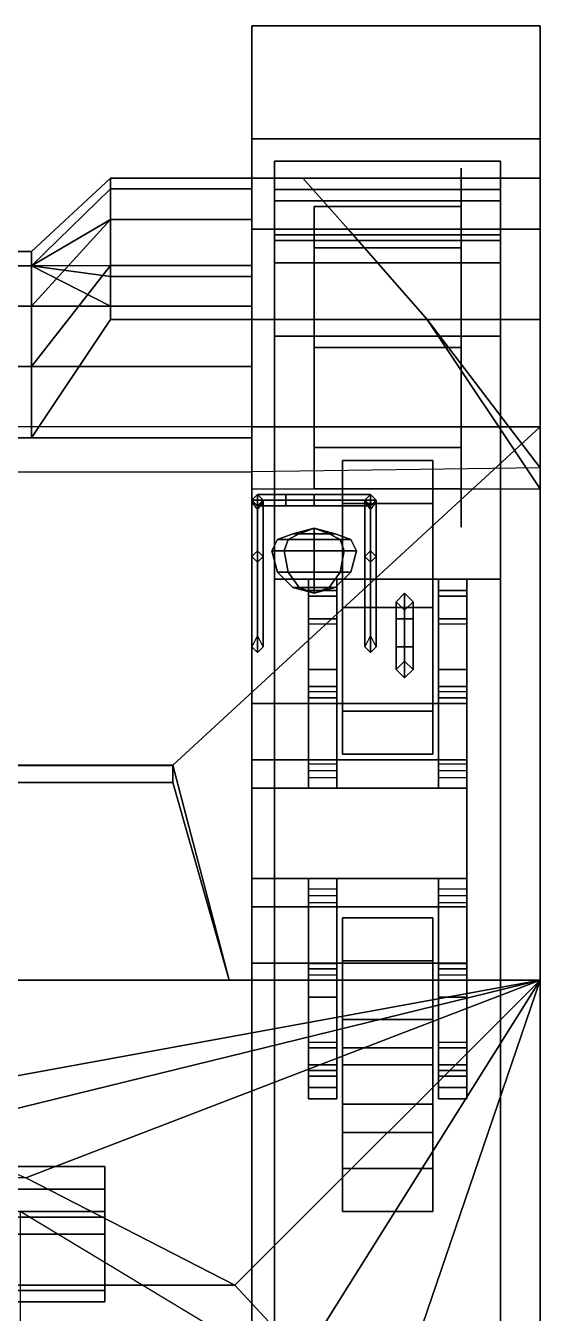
# Model space of a CAD drawing. Header units: millimetres. Extents: x -1.3 to 3, y -3.2 to 8.5.
# Drawn here: x 0.4 to 1.31, y 0.73 to 3.01 of the extents above; entities that cross this region are included whole.
import ezdxf

# ---------------------------------------------------------------- set-up
doc = ezdxf.new("R2010")
doc.units = ezdxf.units.MM
for name, color, linetype in [('bogie', 5, 'Continuous'), ('mudguards', 6, 'Continuous'), ('sleeve', 5, 'Continuous'), ('tracks', 3, 'Continuous'), ('turret', 2, 'Continuous'), ('wheels', 2, 'Continuous')]:
    doc.layers.add(name, color=color, linetype=linetype)

msp = doc.modelspace()

# ---------------------------------------------------------------- linework, layer by layer
for points in [[(0.55, 2.74, 0.72), (0.55, 2.721, 0.6243), (0.41, 2.5849, 0.6737), (0.41, 2.61, 0.8)], [(0.55, 2.721, 0.8157), (0.55, 2.74, 0.72), (0.41, 2.61, 0.8), (0.41, 2.5849, 0.9263)], [(0.8, 2.74, 0.72), (0.8, 2.721, 0.6243), (0.55, 2.721, 0.6243), (0.55, 2.74, 0.72)], [(0.8, 2.721, 0.8157), (0.8, 2.74, 0.72), (0.55, 2.74, 0.72), (0.55, 2.721, 0.8157)], [(0.8, 2.721, 0.6243), (0.8, 2.74, 0.72), (0.8, 2.721, 0.8157), (0.8, 2.6668, 0.8968)], [(0.8, 2.74, 1.13), (0.8, 2.65, 1.18), (0.97, 2.65, 1.18), (0.89, 2.74, 1.13)], [(0.89, 2.74, 1.13), (0.89, 2.74, 1.11), (0.8, 2.74, 1.11), (0.8, 2.74, 1.13)], [(0.8, 2.74, 1.11), (0.8, 2.65, 1.16), (0.8, 2.65, 1.18), (0.8, 2.74, 1.13)], [(0.89, 2.74, 1.11), (0.97, 2.65, 1.16), (0.8, 2.65, 1.16), (0.8, 2.74, 1.11)], [(0.8, 2.74, 1.11), (0.8, 2.65, 1.16), (0.8, 2.5133, 1.0333), (0.8, 2.5657, 0.9549)], [(0.8, 2.5657, 0.9549), (0.8, 2.5133, 1.0333), (0.8, 2.65, 1.16), (0.8, 2.74, 1.11)], [(0.97, 2.65, 1.18), (0.97, 2.65, 1.16), (0.89, 2.74, 1.11), (0.89, 2.74, 1.13)], [(0.55, 2.721, 0.6243), (0.55, 2.6668, 0.5432), (0.41, 2.5133, 0.5667), (0.41, 2.5849, 0.6737)], [(0.55, 2.6668, 0.8968), (0.55, 2.721, 0.8157), (0.41, 2.5849, 0.9263)], [(0.8, 2.6668, 0.8968), (0.8, 2.721, 0.8157), (0.55, 2.721, 0.8157), (0.55, 2.6668, 0.8968)], [(0.8, 2.721, 0.6243), (0.8, 2.6668, 0.5432), (0.55, 2.6668, 0.5432), (0.55, 2.721, 0.6243)], [(0.8, 2.6668, 0.5432), (0.8, 2.721, 0.6243), (0.8, 2.6668, 0.8968), (0.8, 2.5857, 0.951)], [(0.55, 2.6668, 0.5432), (0.55, 2.5857, 0.489), (0.41, 2.4063, 0.4951), (0.41, 2.5133, 0.5667)], [(0.55, 2.5857, 0.951), (0.55, 2.6668, 0.8968), (0.41, 2.5849, 0.9263)], [(0.8, 2.6668, 0.5432), (0.8, 2.5857, 0.489), (0.55, 2.5857, 0.489), (0.55, 2.6668, 0.5432)], [(0.8, 2.5857, 0.951), (0.8, 2.6668, 0.8968), (0.55, 2.6668, 0.8968), (0.55, 2.5857, 0.951)], [(0.8, 2.5857, 0.489), (0.8, 2.6668, 0.5432), (0.8, 2.5857, 0.951), (0.8, 2.5657, 0.9549)], [(1.11, 2.49, 1.21), (0.97, 2.65, 1.18), (0.8, 2.65, 1.18), (0.8, 2.49, 1.21)], [(0.8, 2.65, 1.18), (0.8, 2.65, 1.16), (0.8, 2.49, 1.19), (0.8, 2.49, 1.21)], [(0.8, 2.49, 1.19), (0.8, 2.65, 1.16), (0.97, 2.65, 1.16), (1.11, 2.49, 1.19)], [(0.8, 2.5133, 1.0333), (0.8, 2.4063, 1.1049), (0.8, 2.49, 1.19), (0.8, 2.65, 1.16)], [(0.8, 2.65, 1.16), (0.8, 2.49, 1.19), (0.8, 2.4063, 1.1049), (0.8, 2.5133, 1.0333)], [(1.11, 2.49, 1.19), (0.97, 2.65, 1.16), (0.97, 2.65, 1.18), (1.11, 2.49, 1.21)], [(0.41, 2.5849, 0.9263), (0.41, 2.61, 0.8), (-0.41, 2.61, 0.8), (-0.41, 2.5849, 0.9263)], [(0.41, 2.61, 0.8), (0.41, 2.5849, 0.6737), (-0.41, 2.5849, 0.6737), (-0.41, 2.61, 0.8)], [(0.55, 2.5133, 1.0333), (0.41, 2.5849, 0.9263), (-0.41, 2.5849, 0.9263), (-0.55, 2.5133, 1.0333)], [(0.41, 2.5849, 0.6737), (0.41, 2.5133, 0.5667), (-0.41, 2.5133, 0.5667), (-0.41, 2.5849, 0.6737)], [(0.55, 2.5857, 0.489), (0.55, 2.49, 0.47), (0.41, 2.28, 0.45), (0.41, 2.4063, 0.4951)], [(0.55, 2.5657, 0.9549), (0.55, 2.5857, 0.951), (0.41, 2.5849, 0.9263)], [(0.55, 2.5133, 1.0333), (0.55, 2.5657, 0.9549), (0.41, 2.5849, 0.9263)], [(0.8, 2.5857, 0.489), (0.8, 2.49, 0.47), (0.55, 2.49, 0.47), (0.55, 2.5857, 0.489)], [(0.8, 2.5657, 0.9549), (0.8, 2.5857, 0.951), (0.55, 2.5857, 0.951), (0.55, 2.5657, 0.9549)], [(0.8, 2.49, 0.47), (0.8, 2.5857, 0.489), (0.8, 2.5133, 1.0333), (0.8, 2.4063, 1.1049)], [(0.8, 2.5857, 0.489), (0.8, 2.5857, 0.489), (0.8, 2.5657, 0.9549), (0.8, 2.5133, 1.0333)], [(0.8, 2.5133, 1.0333), (0.8, 2.5657, 0.9549), (0.55, 2.5657, 0.9549), (0.55, 2.5133, 1.0333)], [(0.8, 2.4063, 1.1049), (0.8, 2.5133, 1.0333), (-0.8, 2.5133, 1.0333), (-0.8, 2.4063, 1.1049)], [(0.41, 2.5133, 0.5667), (0.41, 2.4063, 0.4951), (-0.41, 2.4063, 0.4951), (-0.41, 2.5133, 0.5667)], [(0.8, 2.49, 0.47), (0.8, 2.28, 0.45), (0.41, 2.28, 0.45), (0.55, 2.49, 0.47)], [(0.8, 2.28, 0.45), (0.8, 2.49, 0.47), (0.8, 2.4063, 1.1049), (0.8, 2.3, 1.14)], [(0.8, 2.49, 1.19), (0.8, 2.22, 1.19), (0.8, 2.19, 1.21), (0.8, 2.49, 1.21)], [(0.8, 2.49, 1.21), (0.8, 2.19, 1.21), (1.31, 2.19, 1.21), (1.11, 2.49, 1.21)], [(1.11, 2.49, 1.19), (1.31, 2.2269, 1.19), (0.8, 2.22, 1.19), (0.8, 2.49, 1.19)], [(0.8, 2.49, 1.19), (0.8, 2.22, 1.19), (0.8, 2.22, 1.19), (0.8, 2.4063, 1.1049)], [(0.8, 2.4063, 1.1049), (0.8, 2.22, 1.19), (0.8, 2.22, 1.19), (0.8, 2.49, 1.19)], [(1.31, 2.19, 1.21), (1.31, 2.2269, 1.19), (1.11, 2.49, 1.19), (1.11, 2.49, 1.21)], [(0.8, 2.22, 1.19), (0.8, 2.4063, 1.1049), (-0.8, 2.4063, 1.1049), (-0.8, 2.22, 1.19)], [(0.41, 2.4063, 0.4951), (0.41, 2.28, 0.45), (-0.41, 2.28, 0.45), (-0.41, 2.4063, 0.4951)], [(1.31, 2.3, 1.14), (-1.31, 2.3, 1.14), (-0.66, 1.7003, 1.55), (0.66, 1.7003, 1.55)], [(0.8, 2.28, 0.45), (0.8, -2.59, 0.45), (-0.8, -2.59, 0.45), (-0.8, 2.28, 0.45)], [(1.31, 2.3, 1.14), (0.66, 1.7003, 1.55), (0.76, 1.32, 1.81), (1.31, 1.32, 1.81)], [(0.8, -2.59, 1.14), (0.8, -2.59, 0.45), (0.8, 2.28, 0.45), (0.8, 2.3, 1.14)], [(1.31, 2.3, 1.14), (1.31, -2.97, 1.14), (0.8, -2.97, 1.14), (0.8, 2.3, 1.14)], [(1.31, -2.87, 1.42), (1.31, -2.97, 1.14), (1.31, 2.3, 1.14), (1.31, 1.32, 1.81)], [(0.81, 2.08, 1.28), (0.8, 2.07, 1.29), (0.8, 2.17, 1.45), (0.81, 2.18, 1.45)], [(0.81, 2.18, 1.45), (0.8, 2.17, 1.45), (0.86, 2.17, 1.57), (0.86, 2.18, 1.56)], [(0.8, 2.07, 1.29), (0.81, 2.06, 1.3), (0.81, 2.16, 1.45), (0.8, 2.17, 1.45)], [(0.8, 2.17, 1.45), (0.81, 2.16, 1.45), (0.86, 2.16, 1.56), (0.86, 2.17, 1.57)], [(0.8, 1.91, 1.4), (0.81, 1.9, 1.41), (0.81, 2.16, 1.45), (0.8, 2.1665, 1.44)], [(0.81, 1.93, 1.39), (0.8, 1.91, 1.4), (0.8, 2.1665, 1.44), (0.81, 2.1525, 1.43)], [(0.82, 2.07, 1.29), (0.81, 2.08, 1.28), (0.81, 2.18, 1.45), (0.82, 2.17, 1.45)], [(0.82, 2.17, 1.45), (0.81, 2.18, 1.45), (0.86, 2.18, 1.56), (0.86, 2.17, 1.55)], [(0.81, 2.06, 1.3), (0.82, 2.07, 1.29), (0.82, 2.17, 1.45), (0.81, 2.16, 1.45)], [(0.81, 2.16, 1.45), (0.82, 2.17, 1.45), (0.86, 2.17, 1.55), (0.86, 2.16, 1.56)], [(0.81, 1.9, 1.41), (0.82, 1.91, 1.4), (0.82, 2.1665, 1.44), (0.81, 2.16, 1.45)], [(0.82, 1.91, 1.4), (0.81, 1.93, 1.39), (0.81, 2.1525, 1.43), (0.82, 2.1665, 1.44)], [(0.86, 2.18, 1.56), (0.86, 2.17, 1.57), (0.91, 2.17, 1.59), (0.91, 2.18, 1.58)], [(0.86, 2.17, 1.55), (0.86, 2.18, 1.56), (0.91, 2.18, 1.58), (0.91, 2.17, 1.57)], [(0.86, 2.17, 1.57), (0.86, 2.16, 1.56), (0.91, 2.16, 1.58), (0.91, 2.17, 1.59)], [(0.86, 2.16, 1.56), (0.86, 2.17, 1.55), (0.91, 2.17, 1.57), (0.91, 2.16, 1.58)], [(0.96, 2.17, 1.57), (0.96, 2.18, 1.56), (0.91, 2.18, 1.58), (0.91, 2.17, 1.59)], [(0.96, 2.18, 1.56), (0.96, 2.17, 1.55), (0.91, 2.17, 1.57), (0.91, 2.18, 1.58)], [(0.96, 2.16, 1.56), (0.96, 2.17, 1.57), (0.91, 2.17, 1.59), (0.91, 2.16, 1.58)], [(0.96, 2.17, 1.55), (0.96, 2.16, 1.56), (0.91, 2.16, 1.58), (0.91, 2.17, 1.57)], [(1.02, 2.17, 1.45), (1.01, 2.18, 1.45), (0.96, 2.18, 1.56), (0.96, 2.17, 1.57)], [(1.01, 2.18, 1.45), (1, 2.17, 1.45), (0.96, 2.17, 1.55), (0.96, 2.18, 1.56)], [(1.01, 2.16, 1.45), (1.02, 2.17, 1.45), (0.96, 2.17, 1.57), (0.96, 2.16, 1.56)], [(1, 2.17, 1.45), (1.01, 2.16, 1.45), (0.96, 2.16, 1.56), (0.96, 2.17, 1.55)], [(1.01, 2.08, 1.28), (1, 2.07, 1.29), (1, 2.17, 1.45), (1.01, 2.18, 1.45)], [(1, 2.07, 1.29), (1.01, 2.06, 1.3), (1.01, 2.16, 1.45), (1, 2.17, 1.45)], [(1.01, 1.93, 1.39), (1, 1.91, 1.4), (1, 2.1665, 1.44), (1.01, 2.1525, 1.43)], [(1, 1.91, 1.4), (1.01, 1.9, 1.41), (1.01, 2.16, 1.45), (1, 2.1665, 1.44)], [(1.02, 2.07, 1.29), (1.01, 2.08, 1.28), (1.01, 2.18, 1.45), (1.02, 2.17, 1.45)], [(1.01, 2.06, 1.3), (1.02, 2.07, 1.29), (1.02, 2.17, 1.45), (1.01, 2.16, 1.45)], [(1.02, 1.91, 1.4), (1.01, 1.93, 1.39), (1.01, 2.1525, 1.43), (1.02, 2.1665, 1.44)], [(1.01, 1.9, 1.41), (1.02, 1.91, 1.4), (1.02, 2.1665, 1.44), (1.01, 2.16, 1.45)], [(0.845, 2.1, 1.42), (0.835, 2.08, 1.42), (0.857, 2.08, 1.473), (0.8641, 2.1, 1.4659)], [(0.8641, 2.1, 1.3741), (0.857, 2.08, 1.367), (0.835, 2.08, 1.42), (0.845, 2.1, 1.42)], [(0.8725, 2.11, 1.42), (0.845, 2.1, 1.42), (0.8641, 2.1, 1.4659), (0.8835, 2.11, 1.4465)], [(0.8835, 2.11, 1.3935), (0.8641, 2.1, 1.3741), (0.845, 2.1, 1.42), (0.8725, 2.11, 1.42)], [(0.91, 2.1, 1.355), (0.91, 2.08, 1.345), (0.857, 2.08, 1.367), (0.8641, 2.1, 1.3741)], [(0.8641, 2.1, 1.4659), (0.857, 2.08, 1.473), (0.91, 2.08, 1.495), (0.91, 2.1, 1.485)], [(0.91, 2.11, 1.3825), (0.91, 2.1, 1.355), (0.8641, 2.1, 1.3741), (0.8835, 2.11, 1.3935)], [(0.8835, 2.11, 1.4465), (0.8641, 2.1, 1.4659), (0.91, 2.1, 1.485), (0.91, 2.11, 1.4575)], [(0.91, 2.12, 1.42), (0.8725, 2.11, 1.42), (0.8835, 2.11, 1.4465), (0.91, 2.12, 1.42)], [(0.91, 2.12, 1.42), (0.8835, 2.11, 1.3935), (0.8725, 2.11, 1.42), (0.91, 2.12, 1.42)], [(0.91, 2.12, 1.42), (0.8835, 2.11, 1.4465), (0.91, 2.11, 1.4575), (0.91, 2.12, 1.42)], [(0.91, 2.12, 1.42), (0.91, 2.11, 1.3825), (0.8835, 2.11, 1.3935), (0.91, 2.12, 1.42)], [(0.91, 2.12, 1.42), (0.9365, 2.11, 1.4465), (0.9475, 2.11, 1.42), (0.91, 2.12, 1.42)], [(0.91, 2.12, 1.42), (0.91, 2.11, 1.4575), (0.9365, 2.11, 1.4465), (0.91, 2.12, 1.42)], [(0.91, 2.12, 1.42), (0.9365, 2.11, 1.3935), (0.91, 2.11, 1.3825), (0.91, 2.12, 1.42)], [(0.91, 2.12, 1.42), (0.9475, 2.11, 1.42), (0.9365, 2.11, 1.3935), (0.91, 2.12, 1.42)], [(0.9365, 2.11, 1.3935), (0.9559, 2.1, 1.3741), (0.91, 2.1, 1.355), (0.91, 2.11, 1.3825)], [(0.91, 2.11, 1.4575), (0.91, 2.1, 1.485), (0.9559, 2.1, 1.4659), (0.9365, 2.11, 1.4465)], [(0.9559, 2.1, 1.3741), (0.963, 2.08, 1.367), (0.91, 2.08, 1.345), (0.91, 2.1, 1.355)], [(0.91, 2.1, 1.485), (0.91, 2.08, 1.495), (0.963, 2.08, 1.473), (0.9559, 2.1, 1.4659)], [(0.9365, 2.11, 1.4465), (0.9559, 2.1, 1.4659), (0.975, 2.1, 1.42), (0.9475, 2.11, 1.42)], [(0.9475, 2.11, 1.42), (0.975, 2.1, 1.42), (0.9559, 2.1, 1.3741), (0.9365, 2.11, 1.3935)], [(0.9559, 2.1, 1.4659), (0.963, 2.08, 1.473), (0.985, 2.08, 1.42), (0.975, 2.1, 1.42)], [(0.975, 2.1, 1.42), (0.985, 2.08, 1.42), (0.963, 2.08, 1.367), (0.9559, 2.1, 1.3741)], [(0.8641, 2.0425, 1.4659), (0.857, 2.08, 1.473), (0.835, 2.08, 1.42), (0.845, 2.0425, 1.42)], [(0.845, 2.0425, 1.42), (0.835, 2.08, 1.42), (0.857, 2.08, 1.367), (0.8641, 2.0425, 1.3741)], [(0.8641, 2.0425, 1.3741), (0.857, 2.08, 1.367), (0.91, 2.08, 1.345), (0.91, 2.0425, 1.355)], [(0.91, 2.0425, 1.485), (0.91, 2.08, 1.495), (0.857, 2.08, 1.473), (0.8641, 2.0425, 1.4659)], [(0.91, 2.0425, 1.355), (0.91, 2.08, 1.345), (0.963, 2.08, 1.367), (0.9559, 2.0425, 1.3741)], [(0.9559, 2.0425, 1.4659), (0.963, 2.08, 1.473), (0.91, 2.08, 1.495), (0.91, 2.0425, 1.485)], [(0.975, 2.0425, 1.42), (0.985, 2.08, 1.42), (0.963, 2.08, 1.473), (0.9559, 2.0425, 1.4659)], [(0.9559, 2.0425, 1.3741), (0.963, 2.08, 1.367), (0.985, 2.08, 1.42), (0.975, 2.0425, 1.42)], [(0.8835, 2.015, 1.4465), (0.8641, 2.0425, 1.4659), (0.845, 2.0425, 1.42), (0.8725, 2.015, 1.42)], [(0.8725, 2.015, 1.42), (0.845, 2.0425, 1.42), (0.8641, 2.0425, 1.3741), (0.8835, 2.015, 1.3935)], [(0.8835, 2.015, 1.3935), (0.8641, 2.0425, 1.3741), (0.91, 2.0425, 1.355), (0.91, 2.015, 1.3825)], [(0.91, 2.015, 1.4575), (0.91, 2.0425, 1.485), (0.8641, 2.0425, 1.4659), (0.8835, 2.015, 1.4465)], [(0.91, 2.015, 1.3825), (0.91, 2.0425, 1.355), (0.9559, 2.0425, 1.3741), (0.9365, 2.015, 1.3935)], [(0.9365, 2.015, 1.4465), (0.9559, 2.0425, 1.4659), (0.91, 2.0425, 1.485), (0.91, 2.015, 1.4575)], [(0.9475, 2.015, 1.42), (0.975, 2.0425, 1.42), (0.9559, 2.0425, 1.4659), (0.9365, 2.015, 1.4465)], [(0.9365, 2.015, 1.3935), (0.9559, 2.0425, 1.3741), (0.975, 2.0425, 1.42), (0.9475, 2.015, 1.42)], [(0.91, 2.005, 1.42), (0.8835, 2.015, 1.4465), (0.8725, 2.015, 1.42), (0.91, 2.005, 1.42)], [(0.91, 2.005, 1.42), (0.8725, 2.015, 1.42), (0.8835, 2.015, 1.3935), (0.91, 2.005, 1.42)], [(0.91, 2.005, 1.42), (0.91, 2.015, 1.4575), (0.8835, 2.015, 1.4465), (0.91, 2.005, 1.42)], [(0.91, 2.005, 1.42), (0.8835, 2.015, 1.3935), (0.91, 2.015, 1.3825), (0.91, 2.005, 1.42)], [(0.91, 2.005, 1.42), (0.9365, 2.015, 1.4465), (0.91, 2.015, 1.4575), (0.91, 2.005, 1.42)], [(0.91, 2.005, 1.42), (0.9475, 2.015, 1.42), (0.9365, 2.015, 1.4465), (0.91, 2.005, 1.42)], [(0.91, 2.005, 1.42), (0.9365, 2.015, 1.3935), (0.9475, 2.015, 1.42), (0.91, 2.005, 1.42)], [(0.91, 2.005, 1.42), (0.91, 2.015, 1.3825), (0.9365, 2.015, 1.3935), (0.91, 2.005, 1.42)], [(1.055, 1.96, 1.54), (1.07, 1.96, 1.555), (1.07, 2.005, 1.5), (1.055, 1.99, 1.5)], [(1.07, 2.005, 1.34), (1.055, 1.99, 1.35), (1.055, 1.99, 1.5), (1.07, 2.005, 1.5)], [(1.07, 1.96, 1.525), (1.055, 1.96, 1.54), (1.055, 1.99, 1.5), (1.07, 1.975, 1.5)], [(1.055, 1.99, 1.35), (1.07, 1.975, 1.36), (1.07, 1.975, 1.5), (1.055, 1.99, 1.5)], [(1.07, 1.96, 1.555), (1.085, 1.96, 1.54), (1.085, 1.99, 1.5), (1.07, 2.005, 1.5)], [(1.085, 1.99, 1.35), (1.07, 2.005, 1.34), (1.07, 2.005, 1.5), (1.085, 1.99, 1.5)], [(1.085, 1.96, 1.54), (1.07, 1.96, 1.525), (1.07, 1.975, 1.5), (1.085, 1.99, 1.5)], [(1.07, 1.975, 1.36), (1.085, 1.99, 1.35), (1.085, 1.99, 1.5), (1.07, 1.975, 1.5)], [(1.055, 1.91, 1.54), (1.07, 1.91, 1.555), (1.07, 1.96, 1.555), (1.055, 1.96, 1.54)], [(1.07, 1.91, 1.525), (1.055, 1.91, 1.54), (1.055, 1.96, 1.54), (1.07, 1.96, 1.525)], [(1.07, 1.91, 1.555), (1.085, 1.91, 1.54), (1.085, 1.96, 1.54), (1.07, 1.96, 1.555)], [(1.085, 1.91, 1.54), (1.07, 1.91, 1.525), (1.07, 1.96, 1.525), (1.085, 1.96, 1.54)], [(1.07, 1.91, 1.555), (1.055, 1.91, 1.54), (1.055, 1.87, 1.5), (1.07, 1.855, 1.5)], [(1.055, 1.91, 1.54), (1.07, 1.91, 1.525), (1.07, 1.885, 1.5), (1.055, 1.87, 1.5)], [(1.085, 1.91, 1.54), (1.07, 1.91, 1.555), (1.07, 1.855, 1.5), (1.085, 1.87, 1.5)], [(1.07, 1.91, 1.525), (1.085, 1.91, 1.54), (1.085, 1.87, 1.5), (1.07, 1.885, 1.5)], [(1.07, 1.885, 1.42), (1.055, 1.87, 1.43), (1.055, 1.87, 1.5), (1.07, 1.885, 1.5)], [(1.055, 1.87, 1.43), (1.07, 1.855, 1.44), (1.07, 1.855, 1.5), (1.055, 1.87, 1.5)], [(1.085, 1.87, 1.43), (1.07, 1.885, 1.42), (1.07, 1.885, 1.5), (1.085, 1.87, 1.5)], [(1.07, 1.855, 1.44), (1.085, 1.87, 1.43), (1.085, 1.87, 1.5), (1.07, 1.855, 1.5)], [(0.66, 1.7, 1.75), (0.66, 1.7003, 1.55), (0.36, 1.7003, 1.55), (0.36, 1.7, 1.75)], [(0.66, 1.67, 1.79), (0.66, 1.7, 1.75), (0.36, 1.7, 1.75), (0.36, 1.67, 1.79)], [(0.76, 1.32, 1.81), (0.66, 1.7003, 1.55), (0.66, 1.7, 1.75), (0.66, 1.67, 1.79)], [(0.36, 1.67, 1.79), (0.26, 1.32, 1.81), (0.76, 1.32, 1.81), (0.66, 1.67, 1.79)], [(0, 1.08, 1.81), (0, 1.08, 1.81), (1.31, 1.32, 1.81), (-1.31, 1.32, 1.81)], [(0, 1.08, 1.81), (0.21, 1.05, 1.81), (1.31, 1.32, 1.81)], [(0.21, 1.05, 1.81), (0.4, 0.97, 1.81), (1.31, 1.32, 1.81)], [(0.4, 0.97, 1.81), (0.77, 0.78, 1.81), (1.31, 1.32, 1.81)], [(0.77, 0.78, 1.81), (0.89, 0.65, 1.81), (1.31, 1.32, 1.81)], [(0.89, 0.65, 1.81), (1.01, 0.44, 1.81), (1.31, 1.32, 1.81)], [(1.01, 0.44, 1.81), (1.09, 0.14, 1.81), (1.31, 0.39, 1.81), (1.31, 1.32, 1.81)], [(1.31, -2.87, 1.42), (1.31, -2.87, 1.42), (1.31, 1.32, 1.81), (1.31, 0.39, 1.81)], [(-0.4, 0.97, 1.88), (-0.77, 0.78, 1.88), (0.77, 0.78, 1.88), (0.4, 0.97, 1.88)], [(0.4, 0.97, 1.88), (0.77, 0.78, 1.88), (0.77, 0.78, 1.81), (0.4, 0.97, 1.81)], [(-0.77, 0.78, 1.88), (-0.89, 0.65, 1.88), (0.89, 0.65, 1.88), (0.77, 0.78, 1.88)], [(0.77, 0.78, 1.88), (0.89, 0.65, 1.88), (0.89, 0.65, 1.81), (0.77, 0.78, 1.81)]]:
    msp.add_3dface(points)
at = {"layer": 'bogie'}
for points in [[(0.95, 2.03, 0.31), (0.95, 2, 0.27), (0.9, 2, 0.27), (0.9, 2.03, 0.31)], [(0.9, 2, 0.27), (0.9, 1.96, 0.27), (0.9, 2.01, 0.34), (0.9, 2.03, 0.31)], [(0.9, 2.03, 0.31), (0.9, 2.01, 0.34), (0.95, 2.01, 0.34), (0.95, 2.03, 0.31)], [(0.95, 2.01, 0.34), (0.95, 1.96, 0.27), (0.95, 2, 0.27), (0.95, 2.03, 0.31)], [(1.13, 2, 0.27), (1.13, 1.96, 0.27), (1.13, 2.01, 0.34), (1.13, 2.03, 0.31)], [(1.18, 2.03, 0.31), (1.18, 2, 0.27), (1.13, 2, 0.27), (1.13, 2.03, 0.31)], [(1.13, 2.03, 0.31), (1.13, 2.01, 0.34), (1.18, 2.01, 0.34), (1.18, 2.03, 0.31)], [(1.18, 2.01, 0.34), (1.18, 1.96, 0.27), (1.18, 2, 0.27), (1.18, 2.03, 0.31)], [(0.9, 1.96, 0.27), (0.9, 1.66, 0.37), (0.9, 1.6789, 0.4569), (0.9, 2.01, 0.34)], [(0.9, 2.01, 0.34), (0.9, 1.6789, 0.4569), (0.95, 1.6789, 0.4569), (0.95, 2.01, 0.34)], [(0.95, 1.6789, 0.4569), (0.95, 1.66, 0.37), (0.95, 1.96, 0.27), (0.95, 2.01, 0.34)], [(1.13, 1.96, 0.27), (1.13, 1.66, 0.37), (1.13, 1.6789, 0.4569), (1.13, 2.01, 0.34)], [(1.13, 2.01, 0.34), (1.13, 1.6789, 0.4569), (1.18, 1.6789, 0.4569), (1.18, 2.01, 0.34)], [(1.18, 1.6789, 0.4569), (1.18, 1.66, 0.37), (1.18, 1.96, 0.27), (1.18, 2.01, 0.34)], [(0.95, 2, 0.27), (0.95, 1.96, 0.27), (0.9, 1.96, 0.27), (0.9, 2, 0.27)], [(1.18, 2, 0.27), (1.18, 1.96, 0.27), (1.13, 1.96, 0.27), (1.13, 2, 0.27)], [(0.9, 1.96, 0.45), (0.9, 1.87, 0.51), (0.95, 1.87, 0.51), (0.95, 1.96, 0.45)], [(0.9, 1.84, 0.43), (0.9, 1.82, 0.46), (0.9, 1.87, 0.51), (0.9, 1.96, 0.45)], [(0.95, 1.96, 0.27), (0.95, 1.66, 0.37), (0.9, 1.66, 0.37), (0.9, 1.96, 0.27)], [(0.9, 1.9501, 0.3611), (0.9, 1.96, 0.45), (0.95, 1.96, 0.45), (0.95, 1.9501, 0.3611)], [(0.9, 1.8311, 0.4032), (0.9, 1.84, 0.43), (0.9, 1.96, 0.45), (0.9, 1.9501, 0.3611)], [(0.95, 1.87, 0.51), (0.95, 1.82, 0.46), (0.95, 1.84, 0.43), (0.95, 1.96, 0.45)], [(0.95, 1.96, 0.45), (0.95, 1.84, 0.43), (0.95, 1.8311, 0.4032), (0.95, 1.9501, 0.3611)], [(1.18, 1.96, 0.27), (1.18, 1.66, 0.37), (1.13, 1.66, 0.37), (1.13, 1.96, 0.27)], [(1.13, 1.84, 0.43), (1.13, 1.82, 0.46), (1.13, 1.87, 0.51), (1.13, 1.96, 0.45)], [(1.13, 1.96, 0.45), (1.13, 1.87, 0.51), (1.18, 1.87, 0.51), (1.18, 1.96, 0.45)], [(1.13, 1.8311, 0.4032), (1.13, 1.84, 0.43), (1.13, 1.96, 0.45), (1.13, 1.9501, 0.3611)], [(1.13, 1.9501, 0.3611), (1.13, 1.96, 0.45), (1.18, 1.96, 0.45), (1.18, 1.9501, 0.3611)], [(1.18, 1.87, 0.51), (1.18, 1.82, 0.46), (1.18, 1.84, 0.43), (1.18, 1.96, 0.45)], [(1.18, 1.96, 0.45), (1.18, 1.84, 0.43), (1.18, 1.8311, 0.4032), (1.18, 1.9501, 0.3611)], [(0.9, 1.82, 0.46), (0.9, 1.6904, 0.5098), (0.9, 1.7032, 0.5689), (0.9, 1.87, 0.51)], [(0.9, 1.87, 0.51), (0.9, 1.7032, 0.5689), (0.95, 1.7032, 0.5689), (0.95, 1.87, 0.51)], [(0.95, 1.7032, 0.5689), (0.95, 1.6904, 0.5098), (0.95, 1.82, 0.46), (0.95, 1.87, 0.51)], [(1.13, 1.82, 0.46), (1.13, 1.6904, 0.5098), (1.13, 1.7032, 0.5689), (1.13, 1.87, 0.51)], [(1.13, 1.87, 0.51), (1.13, 1.7032, 0.5689), (1.18, 1.7032, 0.5689), (1.18, 1.87, 0.51)], [(1.18, 1.7032, 0.5689), (1.18, 1.6904, 0.5098), (1.18, 1.82, 0.46), (1.18, 1.87, 0.51)], [(0.95, 1.8311, 0.4032), (0.95, 1.84, 0.43), (0.9, 1.84, 0.43), (0.9, 1.8311, 0.4032)], [(0.95, 1.84, 0.43), (0.95, 1.82, 0.46), (0.9, 1.82, 0.46), (0.9, 1.84, 0.43)], [(1.18, 1.84, 0.43), (1.18, 1.82, 0.46), (1.13, 1.82, 0.46), (1.13, 1.84, 0.43)], [(1.18, 1.8311, 0.4032), (1.18, 1.84, 0.43), (1.13, 1.84, 0.43), (1.13, 1.8311, 0.4032)], [(1.18, 1.81, 0.84), (1.18, 1.81, 0.68), (0.8, 1.81, 0.68), (0.8, 1.81, 0.84)], [(1.18, 1.81, 0.68), (1.18, 1.71, 0.63), (0.8, 1.71, 0.63), (0.8, 1.81, 0.68)], [(0.8, 1.81, 0.84), (0.8, 1.35, 0.84), (1.18, 1.35, 0.84), (1.18, 1.81, 0.84)], [(0.95, 1.82, 0.46), (0.95, 1.6904, 0.5098), (0.9, 1.6904, 0.5098), (0.9, 1.82, 0.46)], [(1.18, 1.82, 0.46), (1.18, 1.6904, 0.5098), (1.13, 1.6904, 0.5098), (1.13, 1.82, 0.46)], [(1.18, 1.71, 0.84), (1.18, 1.71, 0.63), (1.18, 1.81, 0.68), (1.18, 1.81, 0.84)], [(1.18, 1.71, 0.6), (1.18, 1.66, 0.37), (0.8, 1.66, 0.37), (0.8, 1.71, 0.6)], [(1.18, 1.71, 0.63), (1.18, 1.71, 0.6), (0.8, 1.71, 0.6), (0.8, 1.71, 0.63)], [(1.18, 1.45, 0.6), (1.18, 1.5, 0.37), (1.18, 1.66, 0.37), (1.18, 1.71, 0.6)], [(1.18, 1.45, 0.6), (1.18, 1.71, 0.6), (1.18, 1.71, 0.84), (1.18, 1.45, 0.84)], [(1.18, 1.66, 0.37), (1.18, 1.5, 0.37), (0.8, 1.5, 0.37), (0.8, 1.66, 0.37)], [(0.8, 1.45, 0.6), (0.8, 1.5, 0.37), (1.18, 1.5, 0.37), (1.18, 1.45, 0.6)], [(0.9, 1.4811, 0.4569), (0.9, 1.5, 0.37), (0.9, 1.2, 0.27), (0.9, 1.15, 0.34)], [(0.9, 1.2, 0.27), (0.9, 1.5, 0.37), (0.95, 1.5, 0.37), (0.95, 1.2, 0.27)], [(0.95, 1.2, 0.27), (0.95, 1.5, 0.37), (0.95, 1.4811, 0.4569), (0.95, 1.15, 0.34)], [(1.13, 1.4811, 0.4569), (1.13, 1.5, 0.37), (1.13, 1.2, 0.27), (1.13, 1.15, 0.34)], [(1.13, 1.2, 0.27), (1.13, 1.5, 0.37), (1.18, 1.5, 0.37), (1.18, 1.2, 0.27)], [(1.18, 1.2, 0.27), (1.18, 1.5, 0.37), (1.18, 1.4811, 0.4569), (1.18, 1.15, 0.34)], [(0.95, 1.15, 0.34), (0.95, 1.4811, 0.4569), (0.9, 1.4811, 0.4569), (0.9, 1.15, 0.34)], [(0.9, 1.34, 0.46), (0.9, 1.4696, 0.5098), (0.95, 1.4696, 0.5098), (0.95, 1.34, 0.46)], [(0.9, 1.4568, 0.5689), (0.9, 1.4696, 0.5098), (0.9, 1.34, 0.46), (0.9, 1.29, 0.51)], [(0.95, 1.34, 0.46), (0.95, 1.4696, 0.5098), (0.95, 1.4568, 0.5689), (0.95, 1.29, 0.51)], [(1.18, 1.15, 0.34), (1.18, 1.4811, 0.4569), (1.13, 1.4811, 0.4569), (1.13, 1.15, 0.34)], [(1.13, 1.34, 0.46), (1.13, 1.4696, 0.5098), (1.18, 1.4696, 0.5098), (1.18, 1.34, 0.46)], [(1.13, 1.4568, 0.5689), (1.13, 1.4696, 0.5098), (1.13, 1.34, 0.46), (1.13, 1.29, 0.51)], [(1.18, 1.34, 0.46), (1.18, 1.4696, 0.5098), (1.18, 1.4568, 0.5689), (1.18, 1.29, 0.51)], [(0.8, 1.35, 0.68), (0.8, 1.45, 0.63), (1.18, 1.45, 0.63), (1.18, 1.35, 0.68)], [(0.8, 1.45, 0.63), (0.8, 1.45, 0.6), (1.18, 1.45, 0.6), (1.18, 1.45, 0.63)], [(0.95, 1.29, 0.51), (0.95, 1.4568, 0.5689), (0.9, 1.4568, 0.5689), (0.9, 1.29, 0.51)], [(1.18, 1.29, 0.51), (1.18, 1.4568, 0.5689), (1.13, 1.4568, 0.5689), (1.13, 1.29, 0.51)], [(1.18, 1.35, 0.68), (1.18, 1.45, 0.63), (1.18, 1.45, 0.84), (1.18, 1.35, 0.84)], [(0.8, 1.35, 0.84), (0.8, 1.35, 0.68), (1.18, 1.35, 0.68), (1.18, 1.35, 0.84)], [(0.9, 1.35, 0.85), (0.9, 1.35, 0.83), (0.9, 1.11, 0.83), (0.9, 1.11, 0.85)], [(0.9, 1.17, 0.83), (0.9, 1.35, 0.83), (0.95, 1.35, 0.83), (0.95, 1.17, 0.83)], [(0.95, 1.17, 0.83), (0.95, 1.35, 0.74), (0.9, 1.35, 0.74), (0.9, 1.17, 0.83)], [(0.9, 1.35, 0.74), (0.9, 1.35, 0.68), (0.9, 1.11, 0.83), (0.9, 1.17, 0.83)], [(0.95, 1.11, 0.85), (0.95, 1.35, 0.85), (0.9, 1.35, 0.85), (0.9, 1.11, 0.85)], [(0.9, 1.11, 0.83), (0.9, 1.3496, 0.68), (0.95, 1.3496, 0.68), (0.95, 1.11, 0.83)], [(0.95, 1.11, 0.83), (0.95, 1.35, 0.83), (0.95, 1.35, 0.85), (0.95, 1.11, 0.85)], [(0.95, 1.11, 0.83), (0.95, 1.35, 0.68), (0.95, 1.35, 0.74), (0.95, 1.17, 0.83)], [(1.13, 1.35, 0.74), (1.13, 1.35, 0.68), (1.13, 1.11, 0.83), (1.13, 1.17, 0.83)], [(1.18, 1.17, 0.83), (1.18, 1.35, 0.74), (1.13, 1.35, 0.74), (1.13, 1.17, 0.83)], [(1.13, 1.17, 0.83), (1.13, 1.35, 0.83), (1.18, 1.35, 0.83), (1.18, 1.17, 0.83)], [(1.13, 1.35, 0.85), (1.13, 1.35, 0.83), (1.13, 1.11, 0.83), (1.13, 1.11, 0.85)], [(1.18, 1.11, 0.85), (1.18, 1.35, 0.85), (1.13, 1.35, 0.85), (1.13, 1.11, 0.85)], [(1.13, 1.11, 0.83), (1.13, 1.3496, 0.68), (1.18, 1.3496, 0.68), (1.18, 1.11, 0.83)], [(1.18, 1.11, 0.83), (1.18, 1.35, 0.68), (1.18, 1.35, 0.74), (1.18, 1.17, 0.83)], [(1.18, 1.11, 0.83), (1.18, 1.35, 0.83), (1.18, 1.35, 0.85), (1.18, 1.11, 0.85)], [(0.9, 1.29, 0.51), (0.9, 1.34, 0.46), (0.9, 1.32, 0.43), (0.9, 1.2, 0.45)], [(0.9, 1.32, 0.43), (0.9, 1.34, 0.46), (0.95, 1.34, 0.46), (0.95, 1.32, 0.43)], [(0.9, 1.3289, 0.4032), (0.9, 1.32, 0.43), (0.95, 1.32, 0.43), (0.95, 1.3289, 0.4032)], [(0.9, 1.2, 0.45), (0.9, 1.32, 0.43), (0.9, 1.3289, 0.4032), (0.9, 1.2099, 0.3611)], [(0.95, 1.32, 0.43), (0.95, 1.34, 0.46), (0.95, 1.29, 0.51), (0.95, 1.2, 0.45)], [(0.95, 1.3289, 0.4032), (0.95, 1.32, 0.43), (0.95, 1.2, 0.45), (0.95, 1.2099, 0.3611)], [(1.13, 1.29, 0.51), (1.13, 1.34, 0.46), (1.13, 1.32, 0.43), (1.13, 1.2, 0.45)], [(1.13, 1.32, 0.43), (1.13, 1.34, 0.46), (1.18, 1.34, 0.46), (1.18, 1.32, 0.43)], [(1.13, 1.3289, 0.4032), (1.13, 1.32, 0.43), (1.18, 1.32, 0.43), (1.18, 1.3289, 0.4032)], [(1.13, 1.2, 0.45), (1.13, 1.32, 0.43), (1.13, 1.3289, 0.4032), (1.13, 1.2099, 0.3611)], [(1.18, 1.32, 0.43), (1.18, 1.34, 0.46), (1.18, 1.29, 0.51), (1.18, 1.2, 0.45)], [(1.18, 1.3289, 0.4032), (1.18, 1.32, 0.43), (1.18, 1.2, 0.45), (1.18, 1.2099, 0.3611)], [(0.95, 1.2, 0.45), (0.95, 1.29, 0.51), (0.9, 1.29, 0.51), (0.9, 1.2, 0.45)], [(1.18, 1.2, 0.45), (1.18, 1.29, 0.51), (1.13, 1.29, 0.51), (1.13, 1.2, 0.45)], [(0.95, 1.2099, 0.3611), (0.95, 1.2, 0.45), (0.9, 1.2, 0.45), (0.9, 1.2099, 0.3611)], [(1.18, 1.2099, 0.3611), (1.18, 1.2, 0.45), (1.13, 1.2, 0.45), (1.13, 1.2099, 0.3611)], [(0.9, 1.15, 0.34), (0.9, 1.2, 0.27), (0.9, 1.16, 0.27), (0.9, 1.13, 0.31)], [(0.9, 1.16, 0.27), (0.9, 1.2, 0.27), (0.95, 1.2, 0.27), (0.95, 1.16, 0.27)], [(0.95, 1.16, 0.27), (0.95, 1.2, 0.27), (0.95, 1.15, 0.34), (0.95, 1.13, 0.31)], [(1.13, 1.15, 0.34), (1.13, 1.2, 0.27), (1.13, 1.16, 0.27), (1.13, 1.13, 0.31)], [(1.13, 1.16, 0.27), (1.13, 1.2, 0.27), (1.18, 1.2, 0.27), (1.18, 1.16, 0.27)], [(1.18, 1.16, 0.27), (1.18, 1.2, 0.27), (1.18, 1.15, 0.34), (1.18, 1.13, 0.31)], [(0.9, 1.13, 0.31), (0.9, 1.16, 0.27), (0.95, 1.16, 0.27), (0.95, 1.13, 0.31)], [(0.95, 1.13, 0.31), (0.95, 1.15, 0.34), (0.9, 1.15, 0.34), (0.9, 1.13, 0.31)], [(1.13, 1.13, 0.31), (1.13, 1.16, 0.27), (1.18, 1.16, 0.27), (1.18, 1.13, 0.31)], [(1.18, 1.13, 0.31), (1.18, 1.15, 0.34), (1.13, 1.15, 0.34), (1.13, 1.13, 0.31)], [(0.95, 1.11, 0.83), (0.95, 1.11, 0.85), (0.9, 1.11, 0.85), (0.9, 1.11, 0.83)], [(1.18, 1.11, 0.83), (1.18, 1.11, 0.85), (1.13, 1.11, 0.85), (1.13, 1.11, 0.83)]]:
    msp.add_3dface(points, dxfattribs=at)
at = {"layer": 'mudguards'}
for points in [[(1.31, 2.81, 1.07), (1.31, 3.01, 0.77), (0.8, 3.01, 0.77), (0.8, 2.81, 1.07)], [(0.8, 2.81, 1.07), (0.8, 3.01, 0.77), (1.31, 3.01, 0.77), (1.31, 2.81, 1.07)], [(0.8, 2.81, 1.07), (0.8, 3.01, 0.77), (0.8, 2.5857, 0.951), (0.8, 2.74, 1.11)], [(0.8, 2.74, 1.11), (0.8, 2.5857, 0.951), (0.8, 3.01, 0.77), (0.8, 2.81, 1.07)], [(1.31, 2.3, 1.14), (1.31, 3, 0.74), (1.31, 3.01, 0.77), (1.31, 2.81, 1.07)], [(1.31, 2.81, 1.07), (1.31, 3.01, 0.77), (1.31, 3, 0.74), (1.31, 2.3, 1.14)], [(1.31, 3, 0.74), (1.31, 1.61, 0.98), (1.31, 1.61, 1.14), (1.31, 2.3, 1.14)], [(1.31, 2.3, 1.14), (1.31, 1.61, 1.14), (1.31, 1.61, 0.98), (1.31, 3, 0.74)], [(0.8, 2.74, 1.11), (0.8, 2.81, 1.07), (1.31, 2.81, 1.07), (1.31, 2.74, 1.11)], [(1.31, 2.74, 1.11), (1.31, 2.81, 1.07), (0.8, 2.81, 1.07), (0.8, 2.74, 1.11)], [(1.31, 2.74, 1.11), (1.31, 2.81, 1.07), (1.31, 2.3, 1.14), (1.31, 2.2269, 1.19)], [(1.31, 2.2269, 1.19), (1.31, 2.3, 1.14), (1.31, 2.81, 1.07), (1.31, 2.74, 1.11)], [(0.8, 2.74, 1.11), (0.8, 2.5657, 0.9549), (0.8, 2.5857, 0.951), (0.8, 2.74, 1.11)], [(0.8, 2.74, 1.11), (0.8, 2.5857, 0.951), (0.8, 2.5657, 0.9549), (0.8, 2.74, 1.11)], [(0.97, 2.65, 1.16), (0.89, 2.74, 1.11), (1.31, 2.74, 1.11), (1.31, 2.65, 1.16)], [(1.31, 2.65, 1.16), (1.31, 2.74, 1.11), (0.89, 2.74, 1.11), (0.97, 2.65, 1.16)], [(1.31, 2.49, 1.19), (1.31, 2.2269, 1.19), (1.31, 2.74, 1.11), (1.31, 2.65, 1.16)], [(1.31, 2.65, 1.16), (1.31, 2.74, 1.11), (1.31, 2.2269, 1.19), (1.31, 2.49, 1.19)], [(1.31, 2.49, 1.19), (1.31, 2.65, 1.16), (0.97, 2.65, 1.16), (1.11, 2.49, 1.19)], [(1.11, 2.49, 1.19), (0.97, 2.65, 1.16), (1.31, 2.65, 1.16), (1.31, 2.49, 1.19)], [(1.31, 2.2269, 1.19), (1.11, 2.49, 1.19), (1.31, 2.49, 1.19), (1.31, 2.2269, 1.19)], [(1.31, 2.2269, 1.19), (1.31, 2.49, 1.19), (1.11, 2.49, 1.19), (1.31, 2.2269, 1.19)], [(1.31, 1.61, 1.14), (1.31, -1.71, 1.14), (1.31, -1.71, 0.98), (1.31, 1.61, 0.98)], [(1.31, 1.61, 0.98), (1.31, -1.71, 0.98), (1.31, -1.71, 1.14), (1.31, 1.61, 1.14)]]:
    msp.add_3dface(points, dxfattribs=at)
at = {"layer": 'sleeve'}
for points in [[(0.22, 0.99, 2.22), (0.22, 0.9, 2.35), (0.54, 0.9, 2.35), (0.54, 0.99, 2.22)], [(0.22, 0.91, 1.96), (0.22, 0.99, 2.05), (0.54, 0.99, 2.05), (0.54, 0.91, 1.96)], [(0.22, 0.99, 2.05), (0.22, 0.99, 2.22), (0.54, 0.99, 2.22), (0.54, 0.99, 2.05)], [(0.54, 0.9, 2.35), (0.54, 0.87, 2.32), (0.54, 0.95, 2.16), (0.54, 0.99, 2.22)], [(0.54, 0.99, 2.05), (0.54, 0.95, 2.07), (0.54, 0.9, 2), (0.54, 0.91, 1.96)], [(0.54, 0.99, 2.22), (0.54, 0.95, 2.16), (0.54, 0.95, 2.07), (0.54, 0.99, 2.05)], [(0.54, 0.95, 2.07), (0.54, 0.95, 2.16), (0.22, 0.95, 2.16), (0.22, 0.95, 2.07)], [(0.54, 0.9, 2), (0.54, 0.95, 2.07), (0.22, 0.95, 2.07), (0.22, 0.9, 2)], [(0.54, 0.95, 2.16), (0.54, 0.87, 2.32), (0.22, 0.87, 2.32), (0.22, 0.95, 2.16)], [(0.54, 0.91, 1.96), (0.54, 0.9, 2), (0.22, 0.9, 2), (0.22, 0.91, 1.96)], [(0.22, 0.9, 2.35), (0.22, 0.77, 2.42), (0.54, 0.77, 2.42), (0.54, 0.9, 2.35)], [(0.54, 0.77, 2.42), (0.54, 0.75, 2.37), (0.54, 0.87, 2.32), (0.54, 0.9, 2.35)], [(0.54, 0.87, 2.32), (0.54, 0.75, 2.37), (0.22, 0.75, 2.37), (0.22, 0.87, 2.32)], [(0.22, 0.77, 2.42), (0.22, 0.75, 2.37), (0.54, 0.75, 2.37), (0.54, 0.77, 2.42)]]:
    msp.add_3dface(points, dxfattribs=at)
at = {"layer": 'tracks'}
for points in [[(0.84, 2.77, 0.63), (0.84, 2.72, 0.49), (0.84, 2.63, 0.51), (0.84, 2.7, 0.63)], [(1.24, 2.77, 0.63), (1.24, 2.72, 0.49), (0.84, 2.72, 0.49), (0.84, 2.77, 0.63)], [(0.84, 2.77, 0.83), (0.84, 2.77, 0.63), (0.84, 2.7, 0.63), (0.84, 2.7, 0.8)], [(1.24, 2.77, 0.83), (1.24, 2.77, 0.63), (0.84, 2.77, 0.63), (0.84, 2.77, 0.83)], [(0.84, 2.64, 0.98), (0.84, 2.77, 0.83), (0.84, 2.7, 0.8), (0.84, 2.59, 0.93)], [(1.24, 2.64, 0.98), (1.24, 2.77, 0.83), (0.84, 2.77, 0.83), (0.84, 2.64, 0.98)], [(1.24, 2.63, 0.51), (1.24, 2.72, 0.49), (1.24, 2.77, 0.63), (1.24, 2.7, 0.63)], [(1.24, 2.7, 0.63), (1.24, 2.77, 0.63), (1.24, 2.77, 0.83), (1.24, 2.7, 0.8)], [(1.24, 2.7, 0.8), (1.24, 2.77, 0.83), (1.24, 2.64, 0.98), (1.24, 2.59, 0.93)], [(1.24, 2.72, 0.49), (1.24, 2.03, 0.01), (0.84, 2.03, 0.01), (0.84, 2.72, 0.49)], [(0.84, 2.72, 0.49), (0.84, 2.03, 0.01), (0.84, 2.03, 0.06), (0.84, 2.63, 0.51)], [(1.24, 2.03, 0.06), (1.24, 2.03, 0.01), (1.24, 2.72, 0.49), (1.24, 2.63, 0.51)], [(0.84, 2.7, 0.63), (0.84, 2.63, 0.51), (1.24, 2.63, 0.51), (1.24, 2.7, 0.63)], [(0.84, 2.7, 0.8), (0.84, 2.7, 0.63), (1.24, 2.7, 0.63), (1.24, 2.7, 0.8)], [(0.84, 2.59, 0.93), (0.84, 2.7, 0.8), (1.24, 2.7, 0.8), (1.24, 2.59, 0.93)], [(1.24, 2.49, 1.02), (1.24, 2.64, 0.98), (0.84, 2.64, 0.98), (0.84, 2.49, 1.02)], [(0.84, 2.49, 1.02), (0.84, 2.64, 0.98), (0.84, 2.59, 0.93), (0.84, 2.46, 0.97)], [(0.84, 2.63, 0.51), (0.84, 2.03, 0.06), (1.24, 2.03, 0.06), (1.24, 2.63, 0.51)], [(1.24, 2.59, 0.93), (1.24, 2.64, 0.98), (1.24, 2.49, 1.02), (1.24, 2.46, 0.97)], [(0.84, 2.46, 0.97), (0.84, 2.59, 0.93), (1.24, 2.59, 0.93), (1.24, 2.46, 0.97)], [(0.84, 2.46, 0.97), (0.84, -2.59, 0.97), (0.84, -2.59, 1.02), (0.84, 2.49, 1.02)], [(0.84, 2.49, 1.02), (0.84, -2.59, 1.02), (1.24, -2.59, 1.02), (1.24, 2.49, 1.02)], [(1.24, -2.59, 1.02), (1.24, -2.59, 0.97), (1.24, 2.46, 0.97), (1.24, 2.49, 1.02)], [(1.24, 2.46, 0.97), (1.24, -2.59, 0.97), (0.84, -2.59, 0.97), (0.84, 2.46, 0.97)], [(0.84, 2.03, 0.01), (0.84, -2.01, 0.01), (0.84, -1.99, 0.06), (0.84, 2.03, 0.06)], [(0.84, 2.03, 0.06), (0.84, -1.99, 0.06), (1.24, -1.99, 0.06), (1.24, 2.03, 0.06)], [(1.24, 2.03, 0.01), (1.24, -2.01, 0.01), (0.84, -2.01, 0.01), (0.84, 2.03, 0.01)], [(1.24, -1.99, 0.06), (1.24, -2.01, 0.01), (1.24, 2.03, 0.01), (1.24, 2.03, 0.06)]]:
    msp.add_3dface(points, dxfattribs=at)
at = {"layer": 'turret'}
msp.add_3dface([(0.39, 0.65, 2.38), (0.7212, 0.57, 2.38), (0.7212, 0.71, 1.88), (0.39, 0.91, 1.88)], dxfattribs=at)
at = {"layer": 'wheels'}
for points in [[(1.17, 2.6656, 0.667), (1.17, 2.7577, 0.7386), (1.17, 2.6512, 0.7861)], [(1.17, 2.6512, 0.7861), (1.17, 2.6512, 0.7861), (1.17, 2.7577, 0.7386), (1.17, 2.6656, 0.667)], [(1.17, 2.6244, 0.5659), (1.17, 2.7392, 0.5865), (1.17, 2.667, 0.6781)], [(1.17, 2.667, 0.6781), (1.17, 2.667, 0.6781), (1.17, 2.7392, 0.5865), (1.17, 2.6244, 0.5659)], [(1.17, 2.6551, 0.7756), (1.17, 2.7034, 0.8818), (1.17, 2.587, 0.8744)], [(1.17, 2.587, 0.8744), (1.17, 2.587, 0.8744), (1.17, 2.7034, 0.8818), (1.17, 2.6551, 0.7756)], [(0.91, 2.69, 0.7), (0.91, 2.2632, 0.5232), (0.91, 2.19, 0.7), (0.91, 2.6168, 0.8768)], [(1.17, 2.6168, 0.8768), (1.17, 2.69, 0.7), (0.91, 2.69, 0.7), (0.91, 2.6168, 0.8768)], [(0.91, 2.6168, 0.5232), (0.91, 2.44, 0.45), (0.91, 2.2632, 0.5232), (0.91, 2.69, 0.7)], [(1.17, 2.69, 0.7), (1.17, 2.6168, 0.5232), (0.91, 2.6168, 0.5232), (0.91, 2.69, 0.7)], [(1.17, 2.19, 0.7), (1.17, 2.6168, 0.5232), (1.17, 2.69, 0.7), (1.17, 2.2632, 0.8768)], [(1.17, 2.2632, 0.8768), (1.17, 2.69, 0.7), (1.17, 2.6168, 0.8768), (1.17, 2.44, 0.95)], [(1.17, 2.541, 0.4955), (1.17, 2.6522, 0.4605), (1.17, 2.6308, 0.5751)], [(1.17, 2.6308, 0.5751), (1.17, 2.6308, 0.5751), (1.17, 2.6522, 0.4605), (1.17, 2.541, 0.4955)], [(0.91, 2.6168, 0.8768), (0.91, 2.19, 0.7), (0.91, 2.2632, 0.8768), (0.91, 2.44, 0.95)], [(1.17, 2.6168, 0.5232), (1.17, 2.44, 0.45), (0.91, 2.44, 0.45), (0.91, 2.6168, 0.5232)], [(1.17, 2.44, 0.95), (1.17, 2.6168, 0.8768), (0.91, 2.6168, 0.8768), (0.91, 2.44, 0.95)], [(1.17, 2.2632, 0.5232), (1.17, 2.44, 0.45), (1.17, 2.6168, 0.5232), (1.17, 2.19, 0.7)], [(1.17, 2.5954, 0.8669), (1.17, 2.5887, 0.9833), (1.17, 2.4891, 0.9227)], [(1.17, 2.4891, 0.9227), (1.17, 2.4891, 0.9227), (1.17, 2.5887, 0.9833), (1.17, 2.5954, 0.8669)], [(1.17, 2.4344, 0.472), (1.17, 2.5166, 0.3893), (1.17, 2.5509, 0.5008)], [(1.17, 2.5509, 0.5008), (1.17, 2.5509, 0.5008), (1.17, 2.5166, 0.3893), (1.17, 2.4344, 0.472)], [(1.17, 2.5, 0.92), (1.17, 2.44, 1.02), (1.17, 2.38, 0.92)], [(1.17, 2.38, 0.92), (1.17, 2.38, 0.92), (1.17, 2.44, 1.02), (1.17, 2.5, 0.92)], [(1.17, 2.44, 0.45), (1.17, 2.2632, 0.5232), (0.91, 2.2632, 0.5232), (0.91, 2.44, 0.45)], [(1.17, 2.2632, 0.8768), (1.17, 2.44, 0.95), (0.91, 2.44, 0.95), (0.91, 2.2632, 0.8768)], [(1.17, 2.3291, 0.5008), (1.17, 2.3634, 0.3893), (1.17, 2.4456, 0.472)], [(1.17, 2.4456, 0.472), (1.17, 2.4456, 0.472), (1.17, 2.3634, 0.3893), (1.17, 2.3291, 0.5008)], [(1.17, 2.3909, 0.9227), (1.17, 2.2913, 0.9833), (1.17, 2.2846, 0.8669)], [(1.17, 2.2846, 0.8669), (1.17, 2.2846, 0.8669), (1.17, 2.2913, 0.9833), (1.17, 2.3909, 0.9227)], [(1.17, 2.2492, 0.5751), (1.17, 2.2278, 0.4605), (1.17, 2.339, 0.4955)], [(1.17, 2.339, 0.4955), (1.17, 2.339, 0.4955), (1.17, 2.2278, 0.4605), (1.17, 2.2492, 0.5751)], [(1.17, 2.293, 0.8744), (1.17, 2.1766, 0.8818), (1.17, 2.2249, 0.7756)], [(1.17, 2.2249, 0.7756), (1.17, 2.2249, 0.7756), (1.17, 2.1766, 0.8818), (1.17, 2.293, 0.8744)], [(1.17, 2.19, 0.7), (1.17, 2.2632, 0.8768), (0.91, 2.2632, 0.8768), (0.91, 2.19, 0.7)], [(1.17, 2.2632, 0.5232), (1.17, 2.19, 0.7), (0.91, 2.19, 0.7), (0.91, 2.2632, 0.5232)], [(0.96, 1.7962, 0.5038), (0.96, 2.24, 0.32), (0.96, 2.1638, 0.1362), (0.96, 1.72, 0.32)], [(0.96, 1.98, 0.58), (0.96, 2.1638, 0.5038), (0.96, 2.24, 0.32), (0.96, 1.7962, 0.5038)], [(1.12, 2.1638, 0.5038), (1.12, 2.24, 0.32), (0.96, 2.24, 0.32), (0.96, 2.1638, 0.5038)], [(1.12, 2.24, 0.32), (1.12, 2.1638, 0.1362), (0.96, 2.1638, 0.1362), (0.96, 2.24, 0.32)], [(1.12, 2.24, 0.32), (1.12, 1.7962, 0.1362), (1.12, 1.98, 0.06), (1.12, 2.1638, 0.1362)], [(1.12, 2.1638, 0.5038), (1.12, 1.72, 0.32), (1.12, 1.7962, 0.1362), (1.12, 2.24, 0.32)], [(1.17, 2.213, 0.6781), (1.17, 2.1408, 0.5865), (1.17, 2.2556, 0.5659)], [(1.17, 2.2556, 0.5659), (1.17, 2.2556, 0.5659), (1.17, 2.1408, 0.5865), (1.17, 2.213, 0.6781)], [(1.17, 2.2288, 0.7861), (1.17, 2.1223, 0.7386), (1.17, 2.2144, 0.667)], [(1.17, 2.2144, 0.667), (1.17, 2.2144, 0.667), (1.17, 2.1223, 0.7386), (1.17, 2.2288, 0.7861)], [(0.96, 1.72, 0.32), (0.96, 2.1638, 0.1362), (0.96, 1.98, 0.06), (0.96, 1.7962, 0.1362)], [(1.12, 2.1638, 0.1362), (1.12, 1.98, 0.06), (0.96, 1.98, 0.06), (0.96, 2.1638, 0.1362)], [(1.12, 1.98, 0.58), (1.12, 2.1638, 0.5038), (0.96, 2.1638, 0.5038), (0.96, 1.98, 0.58)], [(1.12, 1.98, 0.58), (1.12, 1.7962, 0.5038), (1.12, 1.72, 0.32), (1.12, 2.1638, 0.5038)], [(1.12, 1.98, 0.06), (1.12, 1.7962, 0.1362), (0.96, 1.7962, 0.1362), (0.96, 1.98, 0.06)], [(1.12, 1.7962, 0.5038), (1.12, 1.98, 0.58), (0.96, 1.98, 0.58), (0.96, 1.7962, 0.5038)], [(1.12, 1.72, 0.32), (1.12, 1.7962, 0.5038), (0.96, 1.7962, 0.5038), (0.96, 1.72, 0.32)], [(1.12, 1.7962, 0.1362), (1.12, 1.72, 0.32), (0.96, 1.72, 0.32), (0.96, 1.7962, 0.1362)], [(1.12, 1.3538, 0.5038), (1.12, 1.43, 0.32), (0.96, 1.43, 0.32), (0.96, 1.3538, 0.5038)], [(0.96, 1.17, 0.58), (0.96, 1.3538, 0.5038), (0.96, 1.43, 0.32), (0.96, 0.9862, 0.5038)], [(0.96, 0.9862, 0.5038), (0.96, 1.43, 0.32), (0.96, 1.3538, 0.1362), (0.96, 0.91, 0.32)], [(1.12, 1.43, 0.32), (1.12, 1.3538, 0.1362), (0.96, 1.3538, 0.1362), (0.96, 1.43, 0.32)], [(1.12, 1.43, 0.32), (1.12, 0.9862, 0.1362), (1.12, 1.17, 0.06), (1.12, 1.3538, 0.1362)], [(1.12, 1.3538, 0.5038), (1.12, 0.91, 0.32), (1.12, 0.9862, 0.1362), (1.12, 1.43, 0.32)], [(1.12, 1.3538, 0.1362), (1.12, 1.17, 0.06), (0.96, 1.17, 0.06), (0.96, 1.3538, 0.1362)], [(0.96, 0.91, 0.32), (0.96, 1.3538, 0.1362), (0.96, 1.17, 0.06), (0.96, 0.9862, 0.1362)], [(1.12, 1.17, 0.58), (1.12, 1.3538, 0.5038), (0.96, 1.3538, 0.5038), (0.96, 1.17, 0.58)], [(1.12, 1.17, 0.58), (1.12, 0.9862, 0.5038), (1.12, 0.91, 0.32), (1.12, 1.3538, 0.5038)], [(0.96, 1.05, 0.85), (0.96, 1.25, 0.85), (0.96, 1.2, 0.7634), (0.96, 1.1, 0.7634)], [(1.12, 1.25, 0.85), (1.12, 1.2, 0.7634), (0.96, 1.2, 0.7634), (0.96, 1.25, 0.85)], [(0.96, 1.1, 0.9366), (0.96, 1.2, 0.9366), (0.96, 1.25, 0.85), (0.96, 1.05, 0.85)], [(1.12, 1.2, 0.9366), (1.12, 1.25, 0.85), (0.96, 1.25, 0.85), (0.96, 1.2, 0.9366)], [(1.12, 1.25, 0.85), (1.12, 1.05, 0.85), (1.12, 1.1, 0.7634), (1.12, 1.2, 0.7634)], [(1.12, 1.2, 0.9366), (1.12, 1.1, 0.9366), (1.12, 1.05, 0.85), (1.12, 1.25, 0.85)], [(1.12, 1.2, 0.7634), (1.12, 1.1, 0.7634), (0.96, 1.1, 0.7634), (0.96, 1.2, 0.7634)], [(1.12, 1.1, 0.9366), (1.12, 1.2, 0.9366), (0.96, 1.2, 0.9366), (0.96, 1.1, 0.9366)], [(1.12, 1.17, 0.06), (1.12, 0.9862, 0.1362), (0.96, 0.9862, 0.1362), (0.96, 1.17, 0.06)], [(1.12, 0.9862, 0.5038), (1.12, 1.17, 0.58), (0.96, 1.17, 0.58), (0.96, 0.9862, 0.5038)], [(1.12, 1.1, 0.7634), (1.12, 1.05, 0.85), (0.96, 1.05, 0.85), (0.96, 1.1, 0.7634)], [(1.12, 1.05, 0.85), (1.12, 1.1, 0.9366), (0.96, 1.1, 0.9366), (0.96, 1.05, 0.85)], [(1.12, 0.91, 0.32), (1.12, 0.9862, 0.5038), (0.96, 0.9862, 0.5038), (0.96, 0.91, 0.32)], [(1.12, 0.9862, 0.1362), (1.12, 0.91, 0.32), (0.96, 0.91, 0.32), (0.96, 0.9862, 0.1362)]]:
    msp.add_3dface(points, dxfattribs=at)

doc.saveas('drawing.dxf')
